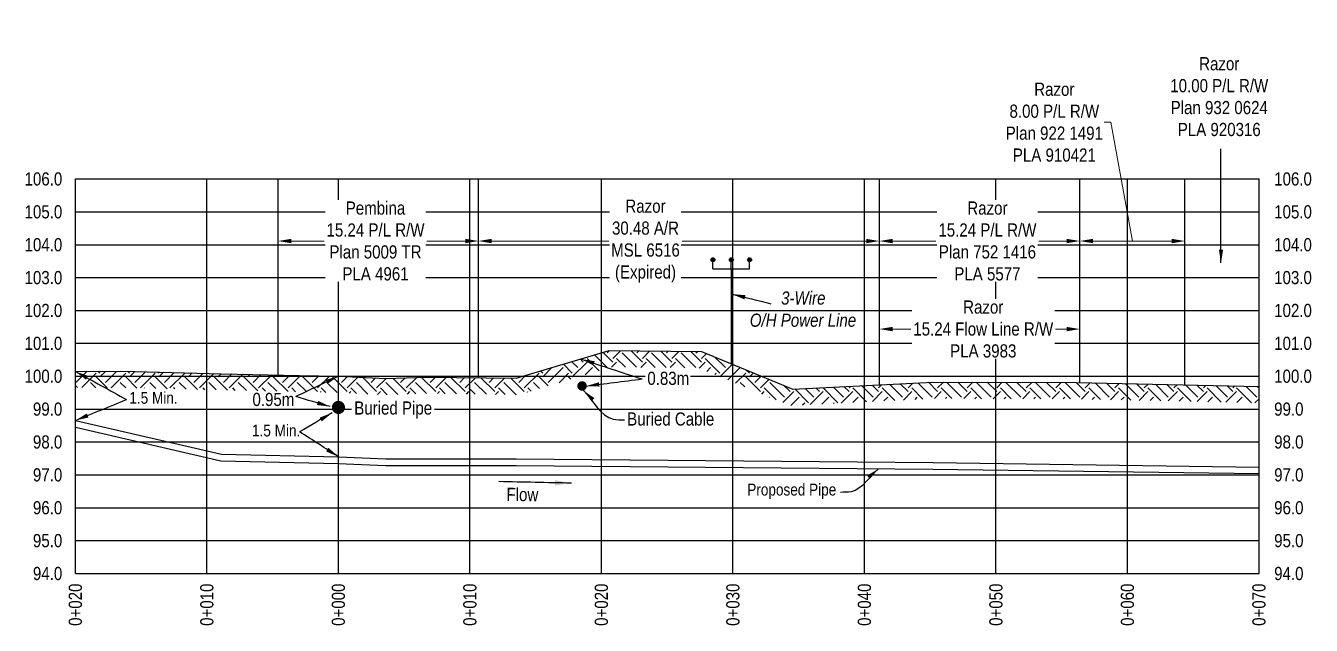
# Model space of a CAD drawing. Extents: x 507923 to 518388, y 6020717 to 6030806.
# Drawn here: x 515449 to 516426, y 6021938 to 6022394 of the extents above; entities that cross this region are included whole.
import ezdxf
from ezdxf.enums import TextEntityAlignment as Align

# ---------------------------------------------------------------- set-up
doc = ezdxf.new("R2010")
doc.units = 0
doc.header["$LTSCALE"] = 5
doc.header["$PDSIZE"] = 0.5
doc.linetypes.add('foc-TOPO', pattern=[1, 0.2, -0.8])
doc.layers.get('Defpoints').update_dxf_attribs({"color": 9})
for name, color, linetype in [('AS-CABLE', 224, 'foc-CABLE'), ('AS-POWER-EXISTING-T', 72, 'Continuous'), ('F-RW', 190, 'Continuous'), ('L-BD', 7, 'Continuous'), ('L-MON', 1, 'Continuous'), ('P-CROSSINGS-GRID', 8, 'Continuous'), ('P-CROSSINGS-GROUND', 48, 'foc-TOPO'), ('P-CROSSINGS-LINE', 3, 'Continuous'), ('P-CROSSINGS-PIPE', 10, 'Continuous'), ('S-T7', 7, 'Continuous')]:
    doc.layers.add(name, color=color, linetype=linetype)
for name, color, linetype, lineweight in [('F-AR-T', 190, 'Continuous', 9), ('F-FLOWLINE-T', 190, 'Continuous', 9), ('F-RW-T', 190, 'Continuous', 9)]:
    doc.layers.add(name, color=color, linetype=linetype, lineweight=lineweight)
doc.styles.add('80', font='ARIALN.TTF', dxfattribs={"height": 10})
doc.styles.add('80CG', font='ARIALN.TTF', dxfattribs={"height": 10})
doc.styles.add('80L', font='ARIALN.TTF', dxfattribs={"height": 10})
doc.styles.add('foc-LtypeFont', font='ARIALN.TTF', dxfattribs={"height": 7.35})
doc.styles.add('MtXpl_Arial_Narrow', font='ARIALNI.TTF')
doc.linetypes.add('foc-CABLE', pattern='A,2,-1,["C",foc-LtypeFont,S=0.2,R=0,X=-0.625,Y=-0.75],-1.24,8', length=12.24)
doc.dimstyles.new('COMPASS', dxfattribs={"dimscale": 5, "dimtxt": 10, "dimasz": 2.5, "dimexe": 0.2, "dimexo": 0.0625, "dimgap": 0.5, "dimtad": 0, "dimtih": 1, "dimtoh": 1, "dimzin": 0, "dimdsep": 46, "dimtxsty": '80', "dimcen": 0.1, "dimse1": 1, "dimse2": 1, "dimclrd": 256, "dimclrt": 256, "dimaunit": 1, "dimadec": 4, "dimazin": 0, "dimtfac": 0.06, "dimtofl": 0, "dimtmove": 0, "dimatfit": 1, "dimfxl": 0.2, "dimtolj": 1, "dimtzin": 0, "dimlwd": -1, "dimarcsym": 0})
doc.dimstyles.new('Compass 5 000', dxfattribs={"dimscale": 5, "dimtxt": 9, "dimasz": 2, "dimexe": 0.2, "dimexo": 0.0625, "dimgap": 0.5, "dimtad": 0, "dimtih": 1, "dimtoh": 1, "dimzin": 0, "dimdsep": 46, "dimtxsty": '80CG', "dimcen": 0.1, "dimse1": 1, "dimse2": 1, "dimclrd": 256, "dimclrt": 256, "dimaunit": 1, "dimadec": 4, "dimazin": 0, "dimtfac": 0.06, "dimtofl": 0, "dimtmove": 0, "dimatfit": 1, "dimfxl": 0.2, "dimtolj": 1, "dimtzin": 0, "dimlwd": -1, "dimarcsym": 0})

# ---------------------------------------------------------------- blocks, each defined once
blk = doc.blocks.new('*D610')
at = {"layer": 'Defpoints', "color": 0, "transparency": 16777216}
for p in [(515792.66, 6022230.24), (515640.34, 6022215.22), (515792.66, 6022215.22)]:
    blk.add_point(p, dxfattribs=at)
at = {"layer": 'F-RW-T', "transparency": 16777216}
for p, q in [((515650.34, 6022230.24), (515675.3, 6022230.24)), ((515782.66, 6022230.24), (515753.47, 6022230.24))]:
    blk.add_line(p, q, dxfattribs=at)
for points in [[(515650.34, 6022231.91), (515650.34, 6022228.58), (515640.34, 6022230.24)], [(515782.66, 6022231.91), (515782.66, 6022228.58), (515792.66, 6022230.24)]]:
    blk.add_solid(points, dxfattribs=at)
at = {"layer": 'F-RW-T', "transparency": 16777216, "insert": (515714.38, 6022230.24), "char_height": 10, "attachment_point": 5, "style": '80CG', "bg_fill": 3, "box_fill_scale": 1.1, "bg_fill_color": 256, "bg_fill_true_color": 13158600, "bg_fill_transparency": 0}
blk.add_mtext('\\A1;Pembina\\P15.24 P/L R/W\\PPlan 5009 TR\\PPLA 4961', dxfattribs=at)
blk = doc.blocks.new('*D611')
at = {"layer": 'Defpoints', "color": 0, "transparency": 16777216}
for p in [(515792.66, 6022228.56), (516097.3, 6022230.24), (516097.3, 6022228.56)]:
    blk.add_point(p, dxfattribs=at)
at = {"layer": 'F-AR-T', "transparency": 16777216}
for p, q in [((515802.66, 6022230.24), (515891.65, 6022230.24)), ((516087.3, 6022230.24), (515947.48, 6022230.24))]:
    blk.add_line(p, q, dxfattribs=at)
for points in [[(515802.66, 6022231.91), (515802.66, 6022228.58), (515792.66, 6022230.24)], [(516087.3, 6022231.91), (516087.3, 6022228.58), (516097.3, 6022230.24)]]:
    blk.add_solid(points, dxfattribs=at)
at = {"layer": 'F-AR-T', "transparency": 16777216, "insert": (515919.57, 6022230.24), "char_height": 10, "attachment_point": 5, "style": '80CG', "bg_fill": 3, "box_fill_scale": 1.1, "bg_fill_color": 256, "bg_fill_true_color": 13158600, "bg_fill_transparency": 0}
blk.add_mtext('\\A1;Razor\\P30.48 A/R\\PMSL 6516\\P(Expired)', dxfattribs=at)
blk = doc.blocks.new('*D612')
at = {"layer": 'Defpoints', "color": 0, "transparency": 16777216}
for p in [(516097.3, 6022230.34), (516249.62, 6022230.34), (516249.62, 6022163.34)]:
    blk.add_point(p, dxfattribs=at)
at = {"layer": 'F-FLOWLINE-T', "transparency": 16777216}
for p, q in [((516107.3, 6022163.34), (516121.27, 6022163.34)), ((516239.62, 6022163.34), (516231.27, 6022163.34))]:
    blk.add_line(p, q, dxfattribs=at)
for points in [[(516107.3, 6022165), (516107.3, 6022161.67), (516097.3, 6022163.34)], [(516239.62, 6022165), (516239.62, 6022161.67), (516249.62, 6022163.34)]]:
    blk.add_solid(points, dxfattribs=at)
at = {"layer": 'F-FLOWLINE-T', "transparency": 16777216, "insert": (516176.27, 6022163.34), "char_height": 10, "attachment_point": 5, "style": '80CG', "bg_fill": 3, "box_fill_scale": 1.1, "bg_fill_color": 256, "bg_fill_true_color": 13158600, "bg_fill_transparency": 0}
blk.add_mtext('\\A1;Razor\\P15.24 Flow Line R/W\\PPLA 3983', dxfattribs=at)
blk = doc.blocks.new('*D613')
at = {"layer": 'Defpoints', "color": 0, "transparency": 16777216}
for p in [(516329.57, 6022230.24), (516249.62, 6022196.06), (516329.57, 6022196.06)]:
    blk.add_point(p, dxfattribs=at)
at = {"layer": 'F-RW-T', "transparency": 16777216}
for p, q in [((516273.24, 6022320.52), (516268.24, 6022320.52)), ((516289.59, 6022230.24), (516273.24, 6022320.52)), ((516259.62, 6022230.24), (516319.57, 6022230.24))]:
    blk.add_line(p, q, dxfattribs=at)
for points in [[(516259.62, 6022231.91), (516259.62, 6022228.58), (516249.62, 6022230.24)], [(516319.57, 6022231.91), (516319.57, 6022228.58), (516329.57, 6022230.24)]]:
    blk.add_solid(points, dxfattribs=at)
at = {"layer": 'F-RW-T', "transparency": 16777216, "insert": (516230.29, 6022320.52), "char_height": 10, "attachment_point": 5, "style": '80CG'}
blk.add_mtext('\\A1;Razor\\P8.00 P/L R/W\\PPlan 922 1491\\PPLA 910421', dxfattribs=at)
blk = doc.blocks.new('*D614')
at = {"layer": 'Defpoints', "color": 0, "transparency": 16777216}
for p in [(516097.3, 6022266.4), (516249.62, 6022266.4), (516097.3, 6022230.24)]:
    blk.add_point(p, dxfattribs=at)
at = {"layer": 'F-RW-T', "transparency": 16777216}
for p, q in [((516107.3, 6022230.24), (516140.34, 6022230.24)), ((516239.62, 6022230.24), (516218.51, 6022230.24))]:
    blk.add_line(p, q, dxfattribs=at)
for points in [[(516107.3, 6022231.91), (516107.3, 6022228.58), (516097.3, 6022230.24)], [(516239.62, 6022231.91), (516239.62, 6022228.58), (516249.62, 6022230.24)]]:
    blk.add_solid(points, dxfattribs=at)
at = {"layer": 'F-RW-T', "transparency": 16777216, "insert": (516179.42, 6022230.24), "char_height": 10, "attachment_point": 5, "style": '80CG', "bg_fill": 3, "box_fill_scale": 1.1, "bg_fill_color": 256, "bg_fill_true_color": 13158600, "bg_fill_transparency": 0}
blk.add_mtext('\\A1;Razor\\P15.24 P/L R/W\\PPlan 752 1416\\PPLA 5577', dxfattribs=at)
blk = doc.blocks.new('PLIA')
at = {"color": 255, "const_width": 1}
blk.add_lwpolyline([(-0.5, 0, 1), (0.5, 0, 1)], format="xyb", close=True, dxfattribs=at)
blk = doc.blocks.new('PLIAA')
blk.add_blockref('PLIA', (0, 0))
blk = doc.blocks.new('PLIB')
at = {"color": 1}
blk.add_circle((0, 0), 0.8, dxfattribs=at)
blk = doc.blocks.new('PLIBB')
blk.add_blockref('PLIB', (0, 0))
blk = doc.blocks.new('PLICC')
for name in ['PLIAA', 'PLIBB']:
    blk.add_blockref(name, (0, 0))
blk = doc.blocks.new('SYM_I_PL')
blk.add_blockref('PLICC', (0, 0))
blk = doc.blocks.new('fdia')
at = {"color": 255, "const_width": 1}
blk.add_lwpolyline([(-0.5, 0, 1), (0.5, 0, 1)], format="xyb", close=True, dxfattribs=at)
blk = doc.blocks.new('Fdiaa')
blk.add_blockref('fdia', (0, 0))
blk = doc.blocks.new('fdib')
at = {"color": 1, "const_width": 1.6}
blk.add_lwpolyline([(-0.4, 0, 1), (0.4, 0, 1)], format="xyb", close=True, dxfattribs=at)
at = {"color": 1}
blk.add_circle((0, 0), 0.8, dxfattribs=at)
blk = doc.blocks.new('Fdibb')
blk.add_blockref('fdib', (0, 0))
blk = doc.blocks.new('fdicc')
for name in ['Fdibb', 'Fdiaa']:
    blk.add_blockref(name, (0, 0))
blk = doc.blocks.new('sym_i_fd')
blk.add_blockref('fdicc', (0, 0))

msp = doc.modelspace()

# ---------------------------------------------------------------- hatches: boundary and pattern name
at = {"layer": 'P-CROSSINGS-GROUND'}
h = msp.add_hatch(dxfattribs=at)
h.set_pattern_fill('EARTH', color=256, scale=2.498663, angle=45)
h.set_pattern_definition([(45, (-5377.216, -2991.919), (0, 22.43863662), [15.86651211, -15.86651211]), (45, (-5381.423, -2987.712), (0, 22.43863662), [15.86651211, -15.86651211]), (45, (-5385.63, -2983.505), (0, 22.43863662), [15.86651211, -15.86651211]), (135, (-5385.63, -2980.7), (-22.43863662, 0), [15.86651211, -15.86651211]), (135, (-5381.423, -2976.493), (-22.43863662, 0), [15.86651211, -15.86651211]), (135, (-5377.216, -2972.285), (-22.43863662, 0), [15.86651211, -15.86651211])])
h.paths.add_polyline_path([(515486.324, 6022118.865), (515531.175, 6022118.573), (515597.066, 6022116.95), (515655.986, 6022115.675), (515685.795, 6022115.028), (515722.071, 6022113.362), (515753.373, 6022114.369), (515823.085, 6022113.422), (515893.62, 6022134.432), (515959.691, 6022133.916), (516029.275, 6022105.174), (516138.394, 6022110.546), (516247.013, 6022110.197), (516385.842, 6022107.216), (516385.842, 6022119.712), (516247.167, 6022122.69), (516138.107, 6022123.04), (516031.457, 6022117.79), (515962.217, 6022146.39), (515891.847, 6022146.94), (515821.347, 6022125.94), (515753.257, 6022126.865), (515722.157, 6022125.865), (515686.217, 6022127.515), (515656.256, 6022128.165), (515597.355, 6022129.44), (515531.37, 6022131.065), (515486.324, 6022131.358)])

# ---------------------------------------------------------------- linework, layer by layer
at = {"layer": 'F-RW', "flags": 128}
for points in [[(515640.341, 6022128.509), (515640.341, 6022277.435)], [(515792.66, 6022126.33), (515792.66, 6022277.435)], [(516097.297, 6022121.031), (516097.297, 6022277.435)], [(516249.615, 6022122.637), (516249.615, 6022277.435)], [(516329.572, 6022120.92), (516329.572, 6022277.435)]]:
    msp.add_lwpolyline(points, dxfattribs=at)
at = {"layer": 'P-CROSSINGS-GRID'}
for p, q in [((515486.324, 6022277.435), (516385.842, 6022277.435)), ((515486.324, 6022127.515), (516385.842, 6022127.515))]:
    msp.add_line(p, q, dxfattribs=at)
at = {"layer": 'P-CROSSINGS-GRID', "color": 8}
for p, q in [((515486.324, 6021977.595), (515486.324, 6022277.435)), ((515586.27, 6021977.595), (515586.27, 6022277.435)), ((515686.217, 6021977.595), (515686.217, 6022277.435)), ((515786.163, 6021977.595), (515786.163, 6022277.435)), ((515886.11, 6021977.595), (515886.11, 6022277.435)), ((515986.056, 6021977.595), (515986.056, 6022277.435)), ((516086.003, 6021977.595), (516086.003, 6022277.435)), ((516185.949, 6021977.595), (516185.949, 6022277.435)), ((516285.896, 6021977.595), (516285.896, 6022277.435)), ((516385.842, 6021977.595), (516385.842, 6022277.435)), ((515486.324, 6022252.448), (516385.842, 6022252.448)), ((515486.324, 6022227.462), (516385.842, 6022227.462)), ((515486.324, 6022202.475), (516385.842, 6022202.475)), ((515486.324, 6022177.488), (516385.842, 6022177.488)), ((515486.324, 6022152.502), (516385.842, 6022152.502)), ((515486.324, 6022102.528), (516385.842, 6022102.528)), ((515486.324, 6022077.542), (516385.842, 6022077.542)), ((515486.324, 6022052.555), (516385.842, 6022052.555)), ((515486.324, 6022027.568), (516385.842, 6022027.568)), ((515486.324, 6022002.582), (516385.842, 6022002.582)), ((515486.324, 6021977.595), (516385.842, 6021977.595))]:
    msp.add_line(p, q, dxfattribs=at)
at = {"layer": 'P-CROSSINGS-LINE', "flags": 128}
msp.add_lwpolyline([(515486.324, 6022131.358), (515531.37, 6022131.065), (515597.355, 6022129.44), (515656.256, 6022128.165), (515686.217, 6022127.515), (515722.157, 6022125.865), (515753.257, 6022126.865), (515821.347, 6022125.94), (515891.847, 6022146.94), (515962.217, 6022146.39), (516031.457, 6022117.79), (516138.107, 6022123.04), (516247.167, 6022122.69), (516385.842, 6022119.712)], dxfattribs=at)
at = {"layer": 'P-CROSSINGS-PIPE'}
for points in [[(515486.324, 6022093.878), (515597.355, 6022068.223), (515686.217, 6022066.298), (515722.157, 6022064.648), (515821.347, 6022064.723), (516138.107, 6022061.823), (516385.842, 6022058.495)], [(515486.324, 6022088.749), (515596.732, 6022063.238), (515686.048, 6022061.303), (515722.044, 6022059.65), (515821.326, 6022059.725), (516138.05, 6022056.826), (516385.842, 6022053.497)]]:
    msp.add_lwpolyline(points, dxfattribs=at)

# ---------------------------------------------------------------- block references
at = {"layer": 'AS-CABLE', "xscale": 3.000000000000012, "yscale": 3.000000000000012, "zscale": 3.000000000000012}
msp.add_blockref('sym_i_fd', (515871.358, 6022120.098), dxfattribs=at)
at = {"layer": 'L-MON', "xscale": 4.99732665, "yscale": 4.99732665, "zscale": 4.99732665}
msp.add_blockref('SYM_I_PL', (515686.217, 6022103.778), dxfattribs=at)

# ---------------------------------------------------------------- texts
at = {"style": '80'}
msp.add_text('Buried Cable', height=9.99465, dxfattribs=at).set_placement((515905.633, 6022090.025))
for s, p in [('0+020', (515486.237, 6021969.931)), ('0+010', (515586.183, 6021969.931)), ('0+000', (515686.13, 6021969.931)), ('0+010', (515786.076, 6021969.931)), ('0+020', (515886.023, 6021969.931)), ('0+030', (515985.969, 6021969.931)), ('0+040', (516085.916, 6021969.931)), ('0+050', (516185.862, 6021969.931)), ('0+060', (516285.809, 6021969.931)), ('0+070', (516385.755, 6021969.931))]:
    msp.add_text(s, height=9.9947, rotation=90, dxfattribs=at).set_placement(p, align=Align.MIDDLE_RIGHT)
at = {"char_height": 8.9952, "attachment_point": 1, "style": '80L'}
for insert in [(515527.324, 6022115.58), (515620.54, 6022090.749)]:
    msp.add_mtext_dynamic_manual_height_columns('1.5 Min.', width=35.86822, gutter_width=44.976, heights=[0], dxfattribs=dict(at, insert=insert))
at = {"insert": (515620.875, 6022114.865), "char_height": 9.9947, "width": 31.18836, "attachment_point": 1, "style": '80'}
msp.add_mtext('0.95m', dxfattribs=at)
at = {"layer": 'AS-POWER-EXISTING-T', "style": 'MtXpl_Arial_Narrow'}
msp.add_text('O/H Power Line', height=10, dxfattribs=at).set_placement((515998.845, 6022165.082))
at = {"layer": 'F-RW-T', "insert": (516355.63, 6022339.937), "char_height": 9.99465, "attachment_point": 5, "style": '80CG'}
msp.add_mtext('\\A1;Razor\\P10.00 P/L R/W\\PPlan 932 0624\\PPLA 920316', dxfattribs=at)
at = {"layer": 'L-BD', "style": '80'}
msp.add_text('Flow', height=9.9947, rotation=359.345989, dxfattribs=at).set_placement((515813.862, 6022029.753), align=Align.BOTTOM_LEFT)
at = {"layer": 'S-T7', "style": '80'}
for s, p in [('106.0', (515476.329, 6022277.435)), ('105.0', (515476.329, 6022252.448)), ('104.0', (515476.329, 6022227.462)), ('103.0', (515476.329, 6022202.475)), ('102.0', (515476.329, 6022177.488)), ('101.0', (515476.329, 6022152.502)), ('100.0', (515476.329, 6022127.515)), ('99.0', (515476.329, 6022102.528)), ('98.0', (515476.329, 6022077.542)), ('97.0', (515476.329, 6022052.555)), ('96.0', (515476.329, 6022027.568)), ('95.0', (515476.329, 6022002.582)), ('94.0', (515476.329, 6021977.595))]:
    msp.add_text(s, height=9.9947, dxfattribs=at).set_placement(p, align=Align.MIDDLE_RIGHT)
for s, p in [('106.0', (516397.367, 6022277.435)), ('105.0', (516397.367, 6022252.448)), ('104.0', (516397.367, 6022227.462)), ('103.0', (516397.367, 6022202.475)), ('102.0', (516397.367, 6022177.488)), ('101.0', (516397.367, 6022152.502)), ('100.0', (516397.367, 6022127.515)), ('99.0', (516397.367, 6022102.528)), ('98.0', (516397.367, 6022077.542)), ('97.0', (516397.367, 6022052.555)), ('96.0', (516397.367, 6022027.568)), ('95.0', (516397.367, 6022002.582)), ('94.0', (516397.367, 6021977.595))]:
    msp.add_text(s, height=9.9947, dxfattribs=at).set_placement(p, align=Align.MIDDLE_LEFT)

# ---------------------------------------------------------------- leaders
at = {"path_type": 1}
for points in [[(515870.888, 6022140.481), (515916.935, 6022125.428)], [(515486.369, 6022131.147), (515525.131, 6022109.792)], [(515686.217, 6022127.515), (515653.781, 6022112.037)], [(515874.519, 6022120.029), (515916.935, 6022125.428)], [(515679.897, 6022104.414), (515653.781, 6022112.037)], [(515872.406, 6022116.596), (515895.088, 6022094.826), (515903.644, 6022094.369)], [(515486.324, 6022093.878), (515525.131, 6022109.792)], [(515681.392, 6022099.648), (515656.729, 6022085.26)], [(515686.217, 6022066.298), (515656.729, 6022085.26)]]:
    msp.add_leader(points, dimstyle='Compass 5 000', override={"dimgap": 0.5, "dimtad": 0}, dxfattribs=at)
at = {"layer": 'F-RW-T', "path_type": 1}
msp.add_leader([(516356.945, 6022213.683), (516356.945, 6022300.215)], dimstyle='Compass 5 000', override={"dimgap": 0.5, "dimtad": 0}, dxfattribs=at)
at = {"layer": 'L-BD', "path_type": 1}
msp.add_leader([(515863.245, 6022046.237), (515808.208, 6022047.375)], dimstyle='COMPASS', override={"dimgap": 0.5, "dimtad": 0}, dxfattribs=at)

# ---------------------------------------------------------------- next in the draw order: texts
at = {"insert": (515920.974, 6022130.902), "char_height": 9.9947, "width": 31.18836, "attachment_point": 1, "style": '80', "bg_fill": 3, "box_fill_scale": 1.15, "bg_fill_color": 256, "bg_fill_true_color": 256, "bg_fill_transparency": 0}
msp.add_mtext('0.83m', dxfattribs=at)
at = {"insert": (515698.236, 6022108.356), "char_height": 9.99465, "width": 58.79297, "attachment_point": 1, "style": '80', "bg_fill": 3, "box_fill_scale": 1.2, "bg_fill_color": 256, "bg_fill_transparency": 0}
msp.add_mtext('Buried Pipe', dxfattribs=at)
at = {"insert": (515996.947, 6022045.831), "char_height": 8.99519, "attachment_point": 1, "style": '80L', "bg_fill": 3, "box_fill_scale": 1.3, "bg_fill_color": 256, "bg_fill_transparency": 0}
msp.add_mtext_dynamic_manual_height_columns('Proposed Pipe', width=67.24093, gutter_width=44.976, heights=[0], dxfattribs=at)

# ---------------------------------------------------------------- next in the draw order: dimensions: what is measured, and where the dimension line sits
at = {"layer": 'F-AR-T'}
dim = msp.add_linear_dim(base=(516097.297, 6022230.245), p1=(515792.66, 6022228.564), p2=(516097.297, 6022228.564), angle=0, text='Razor\\P30.48 A/R\\PMSL 6516\\P(Expired)', dimstyle='Compass 5 000', override={"dimtfill": 1}, dxfattribs=at)
dim.commit()
dim.dimension.update_dxf_attribs({"geometry": '*D611', "text_midpoint": (515919.566, 6022230.245), "dimtype": 161})

# ---------------------------------------------------------------- next in the draw order: hatches: boundary and pattern name
at = {"layer": 'AS-POWER-EXISTING-T'}
h = msp.add_hatch(color=256, dxfattribs=at)
h.dxf.hatch_style = 1
edge = h.paths.add_edge_path()
edge.add_arc((515970.821, 6022215.986), 1.5, 0, 360)
h = msp.add_hatch(color=256, dxfattribs=at)
h.dxf.hatch_style = 1
edge = h.paths.add_edge_path()
edge.add_arc((515984.757, 6022215.986), 1.5, 0, 360)
h = msp.add_hatch(color=256, dxfattribs=at)
h.dxf.hatch_style = 1
edge = h.paths.add_edge_path()
edge.add_arc((515998.693, 6022215.986), 1.5, 0, 360)

# ---------------------------------------------------------------- next in the draw order: linework, layer by layer
for p, q in [((515970.821, 6022209.116), (515970.821, 6022215.986)), ((515970.821, 6022209.116), (515998.693, 6022209.116)), ((515984.757, 6022209.116), (515984.757, 6022215.986)), ((515998.693, 6022209.116), (515998.693, 6022215.986))]:
    msp.add_line(p, q, dxfattribs=at)
at = {"layer": 'AS-POWER-EXISTING-T', "const_width": 1, "flags": 128}
msp.add_lwpolyline([(515984.757, 6022209.116), (515984.757, 6022137.08)], dxfattribs=at)
at = {"layer": 'AS-POWER-EXISTING-T'}
for centre in [(515970.821, 6022215.986), (515984.757, 6022215.986), (515998.693, 6022215.986)]:
    msp.add_circle(centre, 1.5, dxfattribs=at)

# ---------------------------------------------------------------- next in the draw order: texts
at = {"layer": 'AS-POWER-EXISTING-T', "style": 'MtXpl_Arial_Narrow'}
msp.add_text('3-Wire', height=10, dxfattribs=at).set_placement((516022.624, 6022181.919))

# ---------------------------------------------------------------- next in the draw order: dimensions: what is measured, and where the dimension line sits
at = {"layer": 'F-FLOWLINE-T'}
dim = msp.add_linear_dim(base=(516249.615, 6022163.335), p1=(516097.297, 6022230.344), p2=(516249.615, 6022230.344), angle=0, text='Razor\\P15.24 Flow Line R/W\\PPLA 3983', dimstyle='Compass 5 000', override={"dimtfill": 1}, dxfattribs=at)
dim.commit()
dim.dimension.update_dxf_attribs({"geometry": '*D612', "text_midpoint": (516176.265, 6022163.335), "dimtype": 161})
at = {"layer": 'F-RW-T'}
dim = msp.add_linear_dim(base=(515792.66, 6022230.245), p1=(515640.341, 6022215.221), p2=(515792.66, 6022215.221), angle=0, text='Pembina\\P15.24 P/L R/W\\PPlan 5009 TR\\PPLA 4961', dimstyle='Compass 5 000', override={"dimtfill": 1}, dxfattribs=at)
dim.commit()
dim.dimension.update_dxf_attribs({"geometry": '*D610', "text_midpoint": (515714.383, 6022230.245), "dimtype": 161})

# ---------------------------------------------------------------- next in the draw order: leaders
at = {"path_type": 1}
msp.add_leader([(516096.698, 6022057.132), (516075.878, 6022039.768), (516067.843, 6022039.266)], dimstyle='Compass 5 000', override={"dimgap": 0.5, "dimtad": 0}, dxfattribs=at)
at = {"layer": 'AS-POWER-EXISTING-T', "path_type": 1}
msp.add_leader([(515985.474, 6022189.87), (516014.953, 6022182.626)], dimstyle='Compass 5 000', override={"dimgap": 0.5, "dimtad": 0}, dxfattribs=at)

# ---------------------------------------------------------------- next in the draw order: dimensions: what is measured, and where the dimension line sits
at = {"layer": 'F-RW-T'}
dim = msp.add_linear_dim(base=(516329.572, 6022230.245), p1=(516249.615, 6022196.062), p2=(516329.572, 6022196.062), angle=0, text='Razor\\P8.00 P/L R/W\\PPlan 922 1491\\PPLA 910421', dimstyle='Compass 5 000', override={"dimtmove": 1}, dxfattribs=at)
dim.commit()
dim.dimension.update_dxf_attribs({"geometry": '*D613', "text_midpoint": (516265.74, 6022320.52), "dimtype": 161})

# ---------------------------------------------------------------- next in the draw order: dimensions: what is measured, and where the dimension line sits
dim = msp.add_linear_dim(base=(516097.297, 6022230.245), p1=(516249.615, 6022266.403), p2=(516097.297, 6022266.403), angle=180, text='Razor\\P15.24 P/L R/W\\PPlan 752 1416\\PPLA 5577', dimstyle='Compass 5 000', override={"dimtfill": 1}, dxfattribs=at)
dim.commit()
dim.dimension.update_dxf_attribs({"geometry": '*D614', "text_midpoint": (516179.422, 6022230.245), "dimtype": 161})

doc.saveas('drawing.dxf')
